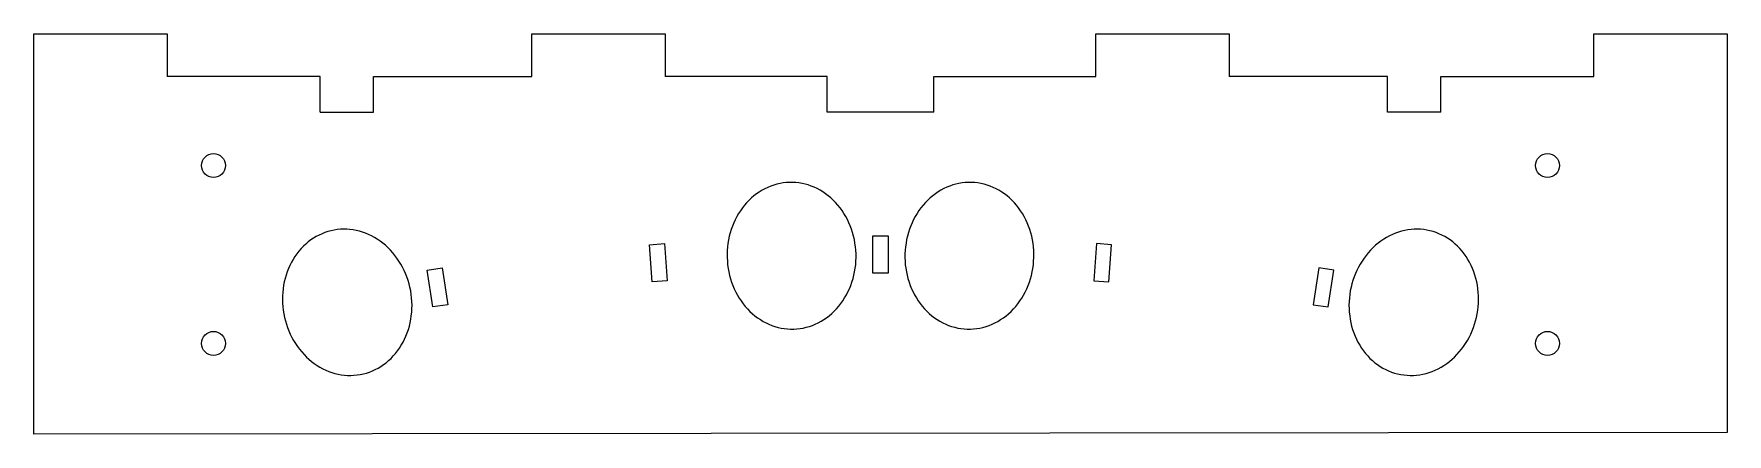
# Model space of a CAD drawing. Extents: x -95 to 95, y 230 to 275.
import ezdxf

# ---------------------------------------------------------------- set-up
doc = ezdxf.new("R2010")
doc.units = 0
doc.layers.get('0').update_dxf_attribs({"linetype": 'CONTINUOUS'})

msp = doc.modelspace()

# ---------------------------------------------------------------- linework, layer by layer
for p, q in [((-95.2, 270), (-95.2, 274.8)), ((-95.2, 274.8), (-80.2, 274.8)), ((-80.2, 274.8), (-80.2, 270)), ((-39.2, 274.8), (-24.2, 274.8)), ((-39.2, 270), (-39.2, 274.8)), ((-24.2, 274.8), (-24.2, 270)), ((24.2, 274.8), (39.2, 274.8)), ((24.2, 270), (24.2, 274.8)), ((39.2, 274.8), (39.2, 270)), ((80.2, 270), (80.2, 274.8)), ((80.2, 274.8), (95.2, 274.8)), ((95.2, 274.8), (95.2, 230)), ((-95.2, 229.8), (-95.2, 270)), ((-63, 270), (-80.2, 270)), ((-63, 266), (-63, 270)), ((-57, 270), (-39.2, 270)), ((-57, 266), (-57, 270)), ((-6, 270), (-24.2, 270)), ((-6, 266), (-6, 270)), ((6, 266), (6, 270)), ((6, 270), (24.2, 270)), ((57, 270), (39.2, 270)), ((57, 266), (57, 270)), ((63, 266), (63, 270)), ((63, 270), (80.2, 270)), ((-63, 266), (-57, 266)), ((6, 266), (-6, 266)), ((63, 266), (57, 266)), ((95.2, 230), (-95.2, 229.8))]:
    msp.add_line(p, q)
for points in [[(-9.75, 241.61), (-9.4, 241.63), (-9.04, 241.67), (-8.69, 241.73), (-8.34, 241.81), (-8, 241.9), (-7.66, 242.02), (-7.33, 242.16), (-7, 242.32), (-6.68, 242.49), (-6.37, 242.68), (-6.06, 242.89), (-5.77, 243.11), (-5.48, 243.36), (-5.21, 243.61), (-4.95, 243.89), (-4.7, 244.17), (-4.46, 244.47), (-4.24, 244.79), (-4.03, 245.11), (-3.84, 245.45), (-3.66, 245.8), (-3.49, 246.15), (-3.34, 246.52), (-3.21, 246.89), (-3.09, 247.28), (-2.99, 247.66), (-2.91, 248.06), (-2.84, 248.45), (-2.79, 248.85), (-2.76, 249.26), (-2.75, 249.66), (-2.75, 250.07), (-2.77, 250.47), (-2.81, 250.87), (-2.87, 251.27), (-2.94, 251.67), (-3.03, 252.06), (-3.13, 252.45), (-3.26, 252.83), (-3.4, 253.21), (-3.55, 253.57), (-3.72, 253.93), (-3.91, 254.28), (-4.11, 254.61), (-4.32, 254.94), (-4.55, 255.25), (-4.79, 255.55), (-5.05, 255.83), (-5.31, 256.11), (-5.59, 256.36), (-5.88, 256.6), (-6.17, 256.83), (-6.48, 257.04), (-6.8, 257.23), (-7.12, 257.4), (-7.45, 257.55), (-7.79, 257.69), (-8.13, 257.81), (-8.47, 257.9), (-8.82, 257.98), (-9.18, 258.04), (-9.53, 258.08), (-9.89, 258.1), (-10.24, 258.1), (-10.6, 258.08), (-10.95, 258.04), (-11.3, 257.98), (-11.65, 257.9), (-12, 257.8), (-12.34, 257.68), (-12.67, 257.54), (-13, 257.39), (-13.32, 257.21), (-13.63, 257.02), (-13.93, 256.81), (-14.23, 256.59), (-14.51, 256.35), (-14.78, 256.09), (-15.05, 255.82), (-15.29, 255.53), (-15.53, 255.23), (-15.75, 254.92), (-15.96, 254.59), (-16.16, 254.25), (-16.34, 253.91), (-16.5, 253.55), (-16.65, 253.18), (-16.79, 252.81), (-16.9, 252.43), (-17, 252.04), (-17.09, 251.65), (-17.15, 251.25), (-17.2, 250.85), (-17.23, 250.45), (-17.25, 250.04), (-17.24, 249.64), (-17.22, 249.23), (-17.19, 248.83), (-17.13, 248.43), (-17.06, 248.03), (-16.97, 247.64), (-16.86, 247.25), (-16.74, 246.87), (-16.6, 246.5), (-16.44, 246.13), (-16.27, 245.77), (-16.09, 245.43), (-15.89, 245.09), (-15.67, 244.77), (-15.44, 244.45), (-15.2, 244.15), (-14.95, 243.87), (-14.68, 243.6), (-14.41, 243.34), (-14.12, 243.1), (-13.82, 242.88), (-13.51, 242.67), (-13.2, 242.48), (-12.87, 242.31), (-12.54, 242.15), (-12.21, 242.01), (-11.87, 241.9), (-11.52, 241.8), (-11.17, 241.72), (-10.82, 241.66), (-10.46, 241.62), (-10.11, 241.6)], [(9.75, 241.61), (10.11, 241.6), (10.46, 241.62), (10.82, 241.66), (11.17, 241.72), (11.52, 241.8), (11.87, 241.9), (12.21, 242.01), (12.54, 242.15), (12.87, 242.31), (13.2, 242.48), (13.51, 242.67), (13.82, 242.88), (14.12, 243.1), (14.41, 243.34), (14.68, 243.6), (14.95, 243.87), (15.2, 244.15), (15.44, 244.45), (15.67, 244.77), (15.89, 245.09), (16.09, 245.43), (16.27, 245.77), (16.44, 246.13), (16.6, 246.5), (16.74, 246.87), (16.86, 247.25), (16.97, 247.64), (17.06, 248.03), (17.13, 248.43), (17.19, 248.83), (17.22, 249.23), (17.24, 249.64), (17.25, 250.04), (17.23, 250.45), (17.2, 250.85), (17.15, 251.25), (17.09, 251.65), (17, 252.04), (16.9, 252.43), (16.79, 252.81), (16.65, 253.18), (16.5, 253.55), (16.34, 253.91), (16.16, 254.25), (15.96, 254.59), (15.75, 254.92), (15.53, 255.23), (15.29, 255.53), (15.05, 255.82), (14.78, 256.09), (14.51, 256.35), (14.23, 256.59), (13.93, 256.81), (13.63, 257.02), (13.32, 257.21), (13, 257.39), (12.67, 257.54), (12.34, 257.68), (12, 257.8), (11.65, 257.9), (11.3, 257.98), (10.95, 258.04), (10.6, 258.08), (10.24, 258.1), (9.89, 258.1), (9.53, 258.08), (9.18, 258.04), (8.82, 257.98), (8.47, 257.9), (8.13, 257.81), (7.79, 257.69), (7.45, 257.55), (7.12, 257.4), (6.8, 257.23), (6.48, 257.04), (6.17, 256.83), (5.88, 256.6), (5.59, 256.36), (5.31, 256.11), (5.05, 255.83), (4.79, 255.55), (4.55, 255.25), (4.32, 254.94), (4.11, 254.61), (3.91, 254.28), (3.72, 253.93), (3.55, 253.57), (3.4, 253.21), (3.26, 252.83), (3.13, 252.45), (3.03, 252.06), (2.94, 251.67), (2.87, 251.27), (2.81, 250.87), (2.77, 250.47), (2.75, 250.07), (2.75, 249.66), (2.76, 249.26), (2.79, 248.85), (2.84, 248.45), (2.91, 248.06), (2.99, 247.66), (3.09, 247.28), (3.21, 246.89), (3.34, 246.52), (3.49, 246.15), (3.66, 245.8), (3.84, 245.45), (4.03, 245.11), (4.24, 244.79), (4.46, 244.47), (4.7, 244.17), (4.95, 243.89), (5.21, 243.61), (5.48, 243.36), (5.77, 243.11), (6.06, 242.89), (6.37, 242.68), (6.68, 242.49), (7, 242.32), (7.33, 242.16), (7.66, 242.02), (8, 241.9), (8.34, 241.81), (8.69, 241.73), (9.04, 241.67), (9.4, 241.63)], [(-58.5, 236.5), (-58.15, 236.58), (-57.81, 236.67), (-57.47, 236.78), (-57.14, 236.91), (-56.81, 237.06), (-56.49, 237.23), (-56.18, 237.41), (-55.88, 237.62), (-55.59, 237.83), (-55.31, 238.07), (-55.04, 238.32), (-54.78, 238.59), (-54.54, 238.87), (-54.31, 239.16), (-54.09, 239.47), (-53.88, 239.79), (-53.69, 240.13), (-53.52, 240.47), (-53.36, 240.82), (-53.22, 241.18), (-53.09, 241.55), (-52.98, 241.93), (-52.89, 242.32), (-52.81, 242.71), (-52.76, 243.1), (-52.71, 243.5), (-52.69, 243.9), (-52.68, 244.3), (-52.69, 244.71), (-52.72, 245.11), (-52.77, 245.51), (-52.83, 245.91), (-52.91, 246.31), (-53.01, 246.7), (-53.13, 247.09), (-53.26, 247.47), (-53.4, 247.85), (-53.57, 248.21), (-53.74, 248.57), (-53.94, 248.92), (-54.15, 249.26), (-54.37, 249.59), (-54.6, 249.9), (-54.85, 250.2), (-55.11, 250.49), (-55.38, 250.77), (-55.67, 251.03), (-55.96, 251.27), (-56.26, 251.5), (-56.58, 251.72), (-56.9, 251.91), (-57.22, 252.09), (-57.56, 252.25), (-57.9, 252.39), (-58.24, 252.51), (-58.59, 252.62), (-58.95, 252.7), (-59.3, 252.76), (-59.66, 252.81), (-60.01, 252.84), (-60.37, 252.84), (-60.73, 252.83), (-61.08, 252.79), (-61.44, 252.74), (-61.78, 252.67), (-62.13, 252.57), (-62.47, 252.46), (-62.8, 252.33), (-63.12, 252.18), (-63.44, 252.02), (-63.75, 251.83), (-64.05, 251.63), (-64.34, 251.41), (-64.62, 251.17), (-64.89, 250.92), (-65.15, 250.66), (-65.4, 250.37), (-65.63, 250.08), (-65.85, 249.77), (-66.05, 249.45), (-66.24, 249.12), (-66.41, 248.77), (-66.57, 248.42), (-66.71, 248.06), (-66.84, 247.69), (-66.95, 247.31), (-67.04, 246.93), (-67.12, 246.54), (-67.18, 246.14), (-67.22, 245.74), (-67.24, 245.34), (-67.25, 244.94), (-67.24, 244.54), (-67.21, 244.13), (-67.16, 243.73), (-67.1, 243.33), (-67.02, 242.93), (-66.92, 242.54), (-66.81, 242.15), (-66.68, 241.77), (-66.53, 241.4), (-66.37, 241.03), (-66.19, 240.67), (-66, 240.32), (-65.79, 239.98), (-65.57, 239.66), (-65.33, 239.34), (-65.08, 239.04), (-64.82, 238.75), (-64.55, 238.47), (-64.27, 238.21), (-63.97, 237.97), (-63.67, 237.74), (-63.36, 237.53), (-63.04, 237.33), (-62.71, 237.15), (-62.38, 237), (-62.04, 236.85), (-61.69, 236.73), (-61.34, 236.63), (-60.99, 236.54), (-60.63, 236.48), (-60.28, 236.43), (-59.92, 236.41), (-59.56, 236.4), (-59.21, 236.42), (-58.85, 236.45)], [(0.85, 247.9), (-0.85, 247.9), (-0.85, 252.1), (0.85, 252.1)], [(58.5, 236.5), (58.85, 236.45), (59.21, 236.42), (59.56, 236.4), (59.92, 236.41), (60.28, 236.43), (60.63, 236.48), (60.99, 236.54), (61.34, 236.63), (61.69, 236.73), (62.04, 236.85), (62.38, 237), (62.71, 237.15), (63.04, 237.33), (63.36, 237.53), (63.67, 237.74), (63.97, 237.97), (64.27, 238.21), (64.55, 238.47), (64.82, 238.75), (65.08, 239.04), (65.33, 239.34), (65.57, 239.66), (65.79, 239.98), (66, 240.32), (66.19, 240.67), (66.37, 241.03), (66.53, 241.4), (66.68, 241.77), (66.81, 242.15), (66.92, 242.54), (67.02, 242.93), (67.1, 243.33), (67.16, 243.73), (67.21, 244.13), (67.24, 244.54), (67.25, 244.94), (67.24, 245.34), (67.22, 245.74), (67.18, 246.14), (67.12, 246.54), (67.04, 246.93), (66.95, 247.31), (66.84, 247.69), (66.71, 248.06), (66.57, 248.42), (66.41, 248.77), (66.24, 249.12), (66.05, 249.45), (65.85, 249.77), (65.63, 250.08), (65.4, 250.37), (65.15, 250.66), (64.89, 250.92), (64.62, 251.17), (64.34, 251.41), (64.05, 251.63), (63.75, 251.83), (63.44, 252.02), (63.12, 252.18), (62.8, 252.33), (62.47, 252.46), (62.13, 252.57), (61.78, 252.67), (61.44, 252.74), (61.08, 252.79), (60.73, 252.83), (60.37, 252.84), (60.01, 252.84), (59.66, 252.81), (59.3, 252.76), (58.95, 252.7), (58.59, 252.62), (58.24, 252.51), (57.9, 252.39), (57.56, 252.25), (57.22, 252.09), (56.9, 251.91), (56.58, 251.72), (56.26, 251.5), (55.96, 251.27), (55.67, 251.03), (55.38, 250.77), (55.11, 250.49), (54.85, 250.2), (54.6, 249.9), (54.37, 249.59), (54.15, 249.26), (53.94, 248.92), (53.74, 248.57), (53.57, 248.21), (53.4, 247.85), (53.26, 247.47), (53.13, 247.09), (53.01, 246.7), (52.91, 246.31), (52.83, 245.91), (52.77, 245.51), (52.72, 245.11), (52.69, 244.71), (52.68, 244.3), (52.69, 243.9), (52.71, 243.5), (52.76, 243.1), (52.81, 242.71), (52.89, 242.32), (52.98, 241.93), (53.09, 241.55), (53.22, 241.18), (53.36, 240.82), (53.52, 240.47), (53.69, 240.13), (53.88, 239.79), (54.09, 239.47), (54.31, 239.16), (54.54, 238.87), (54.78, 238.59), (55.04, 238.32), (55.31, 238.07), (55.59, 237.83), (55.88, 237.62), (56.18, 237.41), (56.49, 237.23), (56.81, 237.06), (57.14, 236.91), (57.47, 236.78), (57.81, 236.67), (58.15, 236.58)], [(-25.67, 246.92), (-25.98, 251.1), (-24.28, 251.23), (-23.97, 247.04)], [(25.67, 246.92), (25.98, 251.1), (24.28, 251.23), (23.97, 247.04)], [(-50.34, 244.1), (-50.96, 248.25), (-49.28, 248.5), (-48.66, 244.35)], [(50.34, 244.1), (50.96, 248.25), (49.28, 248.5), (48.66, 244.35)]]:
    msp.add_lwpolyline(points, close=True)
for centre in [(-75, 260), (75, 260), (-75, 240), (75, 240)]:
    msp.add_circle(centre, 1.35)

doc.saveas('drawing.dxf')
